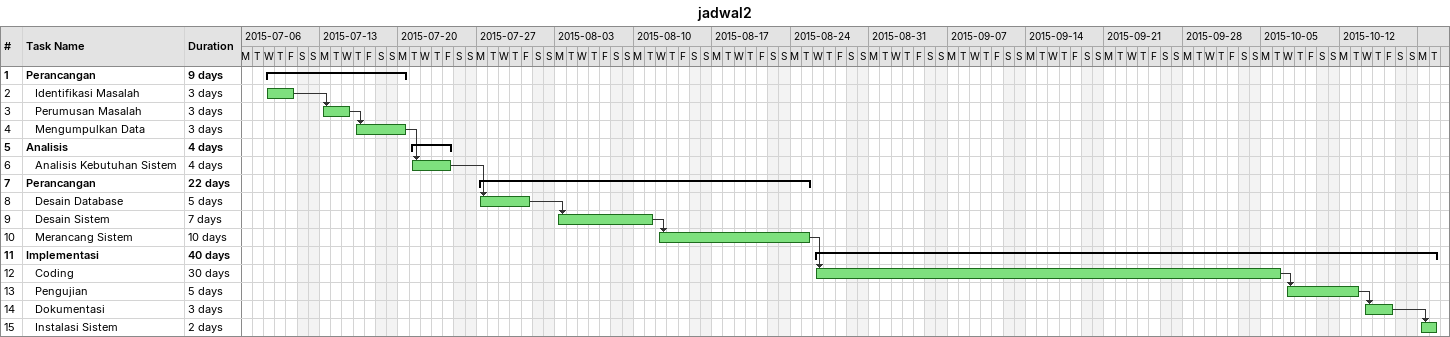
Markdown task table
jadwal2

| ID | Level | Task | Duration | Start | Finish | Predecessors |
|---|---|---|---|---|---|---|
| 1 | 1 | **Perancangan** | 9d | 2015-07-08 | 2015-07-20 |  |
| 2 | 2 | Identifikasi Masalah | 3d | 2015-07-08 | 2015-07-10 |  |
| 3 | 2 | Perumusan Masalah | 3d | 2015-07-13 | 2015-07-15 | 2 |
| 4 | 2 | Mengumpulkan Data | 3d | 2015-07-16 | 2015-07-20 | 3 |
| 5 | 1 | **Analisis** | 4d | 2015-07-21 | 2015-07-24 |  |
| 6 | 2 | Analisis Kebutuhan Sistem | 4d | 2015-07-21 | 2015-07-24 | 4 |
| 7 | 1 | **Perancangan** | 22d | 2015-07-27 | 2015-08-25 |  |
| 8 | 2 | Desain Database | 5d | 2015-07-27 | 2015-07-31 | 6 |
| 9 | 2 | Desain Sistem | 7d | 2015-08-03 | 2015-08-11 | 8 |
| 10 | 2 | Merancang Sistem | 10d | 2015-08-12 | 2015-08-25 | 9 |
| 11 | 1 | **Implementasi** | 40d | 2015-08-26 | 2015-10-20 |  |
| 12 | 2 | Coding | 30d | 2015-08-26 | 2015-10-06 | 10 |
| 13 | 2 | Pengujian | 5d | 2015-10-07 | 2015-10-13 | 12 |
| 14 | 2 | Dokumentasi | 3d | 2015-10-14 | 2015-10-16 | 13 |
| 15 | 2 | Instalasi Sistem | 2d | 2015-10-19 | 2015-10-20 | 14 |
